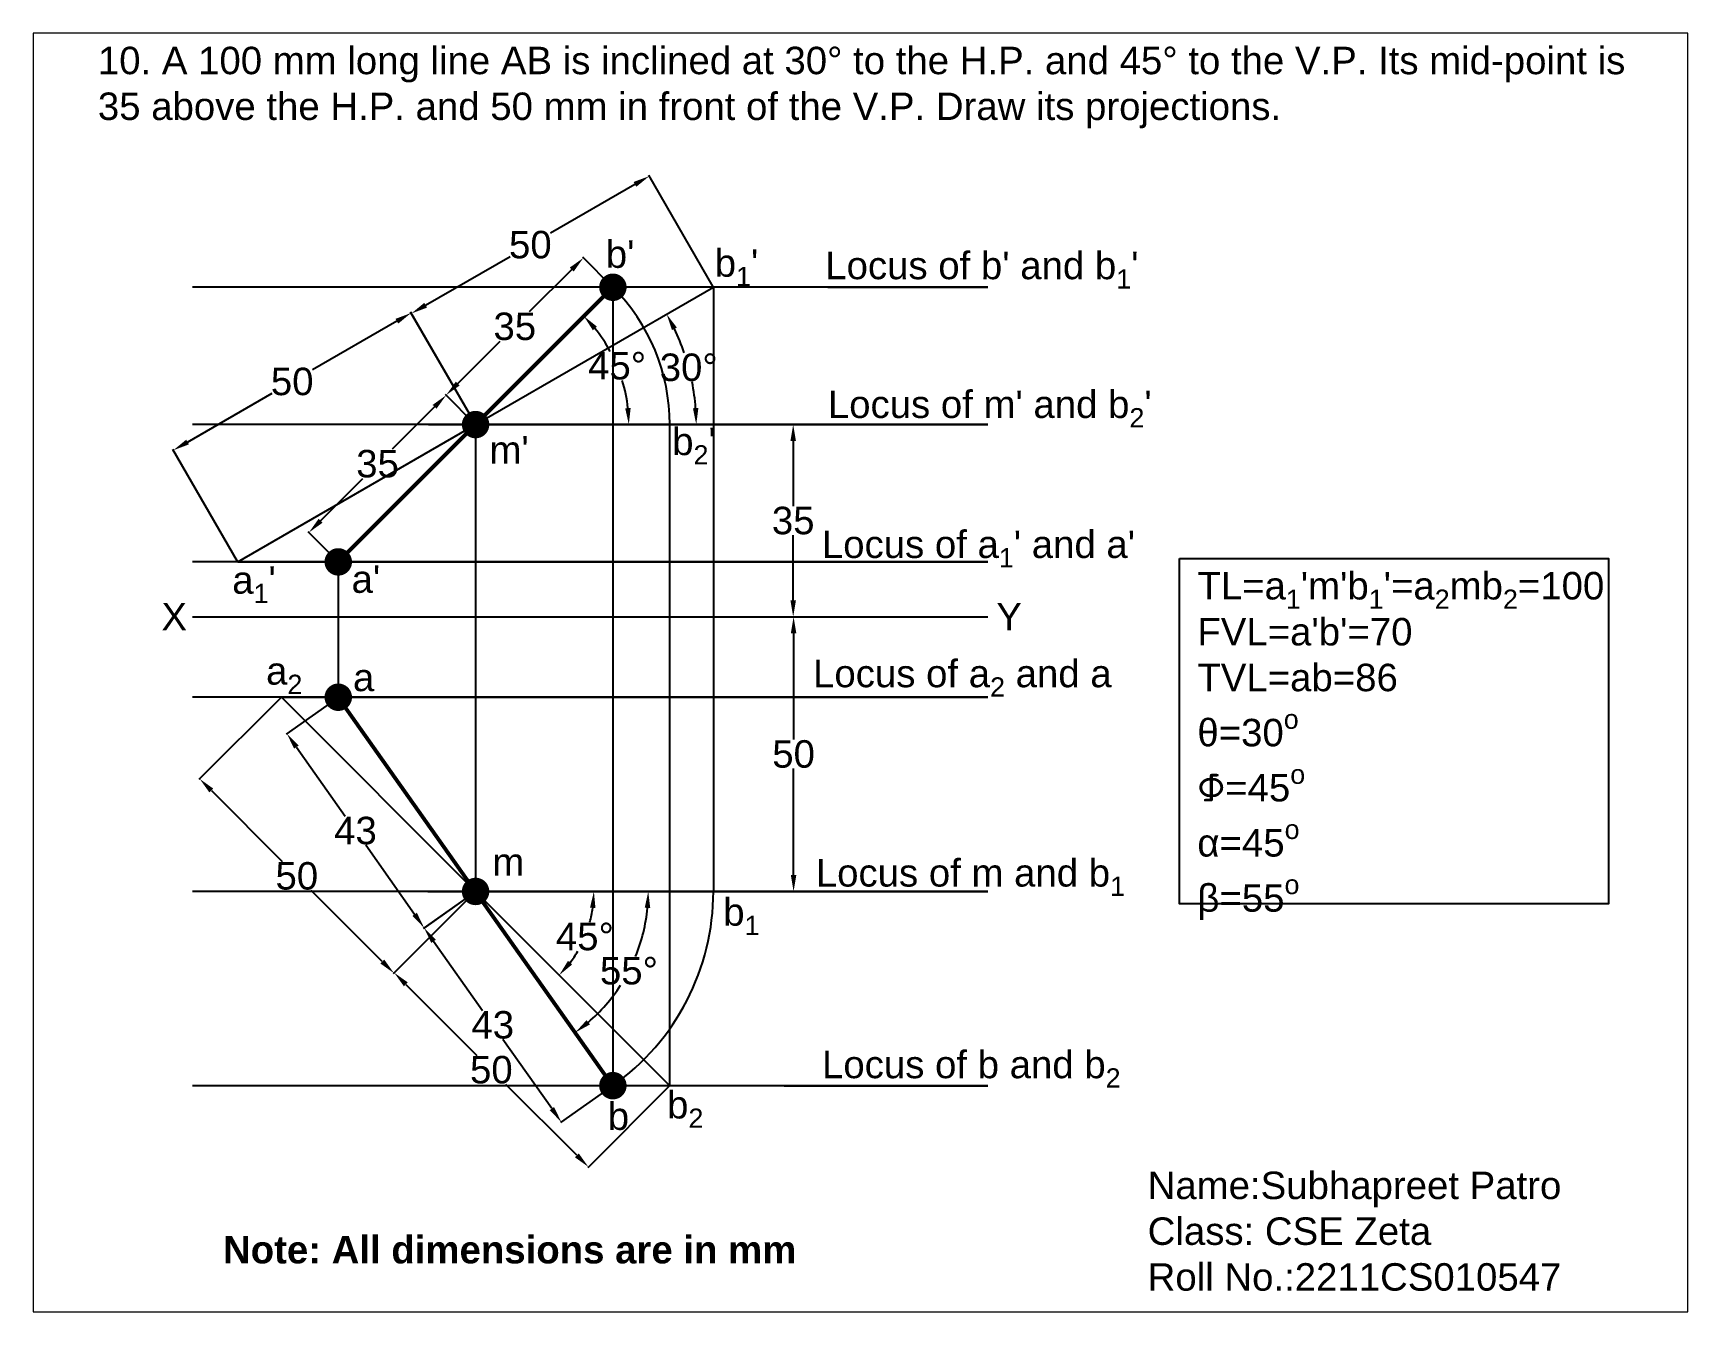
# Paper-space layout 'Layout10' of a CAD drawing. Header units: millimetres. Extents: x 1.1 to 9.9, y 0.85 to 7.65.
# The model-space entities are those that its viewports show. They can reach past a viewport. Long polylines and large blocks are cut down to what shows.
import ezdxf

# ---------------------------------------------------------------- set-up
doc = ezdxf.new("R2010")
doc.units = ezdxf.units.MM
doc.header["$MEASUREMENT"] = 0
doc.styles.get("Standard").update_dxf_attribs({"font": 'arial.ttf'})
doc.dimstyles.get("Standard").update_dxf_attribs({"dimtxt": 5, "dimasz": 3, "dimexe": 0.18, "dimexo": 0.0625, "dimgap": 0.09, "dimtad": 0, "dimtih": 1, "dimtoh": 1, "dimdec": 0, "dimzin": 0, "dimdsep": 46, "dimtxsty": 'Standard', "dimcen": 0.09, "dimadec": 0, "dimazin": 0, "dimtfac": 1, "dimtdec": 0, "dimtofl": 0, "dimtmove": 0, "dimatfit": 3, "dimfxl": 1, "dimtolj": 1, "dimtzin": 0, "dimarcsym": 0})

# ---------------------------------------------------------------- blocks, each defined once
blk = doc.blocks.new('*D81')
at = {"color": 0, "lineweight": -2, "transparency": 16777216}
for start, end in [(18.9432, 25.7215), (4.2785, 11.1284)]:
    blk.add_arc((4127.27, 414.36), 40.18, start, end, dxfattribs=at)
at = {"color": 0, "transparency": 16777216}
for points in [[(4163.03, 431.57), (4163.91, 432.03), (4162.07, 434.45)], [(4167.84, 417.38), (4166.84, 417.34), (4167.45, 414.36)]]:
    blk.add_solid(points, dxfattribs=at)
at = {"layer": 'Defpoints', "color": 0, "transparency": 16777216}
for p in [(4170.57, 439.36), (4166.84, 421.34), (4075.71, 414.36), (4127.27, 414.36), (4220.54, 414.36)]:
    blk.add_point(p, dxfattribs=at)
at = {"color": 0, "transparency": 16777216, "insert": (4166.08, 424.76), "char_height": 5, "attachment_point": 5}
blk.add_mtext('\\A1;30°', dxfattribs=at)
blk = doc.blocks.new('*D82')
at = {"color": 0, "lineweight": -2, "transparency": 16777216}
for start, end in [(28.4925, 38.8362), (6.1638, 16.7576)]:
    blk.add_arc((4127.27, 414.36), 27.9, start, end, dxfattribs=at)
at = {"color": 0, "transparency": 16777216}
for points in [[(4148.63, 431.52), (4149.37, 432.19), (4146.99, 434.09)], [(4155.5, 417.38), (4154.51, 417.33), (4155.17, 414.36)]]:
    blk.add_solid(points, dxfattribs=at)
at = {"layer": 'Defpoints', "color": 0, "transparency": 16777216}
for p in [(4152.27, 439.36), (4154.22, 421.58), (4075.71, 414.36), (4127.27, 414.36), (4220.54, 414.36)]:
    blk.add_point(p, dxfattribs=at)
at = {"color": 0, "transparency": 16777216, "insert": (4153.04, 425.04), "char_height": 5, "attachment_point": 5}
blk.add_mtext('\\A1;45°', dxfattribs=at)
blk = doc.blocks.new('*D83')
at = {"color": 0, "lineweight": -2, "transparency": 16777216}
for start, end in [(344.9008, 352.0155), (322.9845, 329.6769)]:
    blk.add_arc((4127.27, 329.36), 21.55, start, end, dxfattribs=at)
at = {"color": 0, "transparency": 16777216}
for points in [[(4148.1, 326.4), (4149.1, 326.33), (4148.81, 329.36)], [(4144.85, 316.06), (4144.09, 316.72), (4142.5, 314.13)]]:
    blk.add_solid(points, dxfattribs=at)
at = {"layer": 'Defpoints', "color": 0, "transparency": 16777216}
for p in [(4075.71, 329.36), (4127.27, 329.36), (4220.54, 329.36), (4145.93, 318.59), (4162.62, 294)]:
    blk.add_point(p, dxfattribs=at)
at = {"color": 0, "transparency": 16777216, "insert": (4147.17, 321.12), "char_height": 5, "attachment_point": 5}
blk.add_mtext('\\A1;45°', dxfattribs=at)
blk = doc.blocks.new('*D84')
at = {"color": 0, "lineweight": -2, "transparency": 16777216}
for start, end in [(337.915, 354.5318), (310.7326, 327.0832)]:
    blk.add_arc((4127.27, 329.36), 31.45, start, end, dxfattribs=at)
at = {"color": 0, "transparency": 16777216}
for points in [[(4158.07, 326.39), (4159.07, 326.34), (4158.71, 329.36)], [(4148.09, 305.14), (4147.48, 305.93), (4145.42, 303.68)]]:
    blk.add_solid(points, dxfattribs=at)
at = {"layer": 'Defpoints', "color": 0, "transparency": 16777216}
for p in [(4075.71, 329.36), (4127.27, 329.36), (4220.54, 329.36), (4152.55, 310.66), (4152.27, 294)]:
    blk.add_point(p, dxfattribs=at)
at = {"color": 0, "transparency": 16777216, "insert": (4155.19, 314.9), "char_height": 5, "attachment_point": 5}
blk.add_mtext('\\A1;55°', dxfattribs=at)
blk = doc.blocks.new('*D85')
at = {"color": 0, "lineweight": -2, "transparency": 16777216}
for p, q in [((4127.22, 414.4), (4121.79, 419.84)), ((4119.79, 417.59), (4112.06, 409.86)), ((4099.04, 396.83), (4106.77, 404.57)), ((4102.22, 389.4), (4096.79, 394.84))]:
    blk.add_line(p, q, dxfattribs=at)
at = {"color": 0, "transparency": 16777216}
for points in [[(4119.44, 417.94), (4120.15, 417.24), (4121.92, 419.71)], [(4098.68, 397.19), (4099.39, 396.48), (4096.92, 394.71)]]:
    blk.add_solid(points, dxfattribs=at)
at = {"layer": 'Defpoints', "color": 0, "transparency": 16777216}
for p in [(4121.92, 419.71), (4127.27, 414.36), (4102.27, 389.36)]:
    blk.add_point(p, dxfattribs=at)
at = {"color": 0, "transparency": 16777216, "insert": (4109.42, 407.21), "char_height": 5, "attachment_point": 5}
blk.add_mtext('\\A1;35', dxfattribs=at)
blk = doc.blocks.new('*D86')
at = {"color": 0, "lineweight": -2, "transparency": 16777216}
for p, q in [((4152.22, 439.4), (4146.78, 444.85)), ((4144.79, 442.6), (4137.05, 434.86)), ((4124.03, 421.84), (4131.76, 429.57)), ((4127.22, 414.4), (4121.78, 419.85))]:
    blk.add_line(p, q, dxfattribs=at)
at = {"color": 0, "transparency": 16777216}
for points in [[(4144.43, 442.95), (4145.14, 442.24), (4146.91, 444.72)], [(4123.68, 422.19), (4124.38, 421.49), (4121.91, 419.72)]]:
    blk.add_solid(points, dxfattribs=at)
at = {"layer": 'Defpoints', "color": 0, "transparency": 16777216}
for p in [(4146.91, 444.72), (4152.27, 439.36), (4127.27, 414.36)]:
    blk.add_point(p, dxfattribs=at)
at = {"color": 0, "transparency": 16777216, "insert": (4134.41, 432.22), "char_height": 5, "attachment_point": 5}
blk.add_mtext('\\A1;35', dxfattribs=at)
blk = doc.blocks.new('*D87')
at = {"color": 0, "lineweight": -2, "transparency": 16777216}
for p, q in [((4156.29, 458.09), (4140.9, 449.21)), ((4170.54, 439.41), (4158.8, 459.75)), ((4118.18, 436.09), (4133.57, 444.98)), ((4127.24, 414.41), (4115.5, 434.75))]:
    blk.add_line(p, q, dxfattribs=at)
at = {"color": 0, "transparency": 16777216}
for points in [[(4156.04, 458.53), (4156.54, 457.66), (4158.89, 459.59)], [(4117.93, 436.53), (4118.43, 435.66), (4115.59, 434.59)]]:
    blk.add_solid(points, dxfattribs=at)
at = {"layer": 'Defpoints', "color": 0, "transparency": 16777216}
for p in [(4158.89, 459.59), (4170.57, 439.36), (4127.27, 414.36)]:
    blk.add_point(p, dxfattribs=at)
at = {"color": 0, "transparency": 16777216, "insert": (4137.24, 447.09), "char_height": 5, "attachment_point": 5}
blk.add_mtext('\\A1;50', dxfattribs=at)
blk = doc.blocks.new('*D88')
at = {"color": 0, "lineweight": -2, "transparency": 16777216}
for p, q in [((4127.24, 414.41), (4115.44, 434.84)), ((4112.94, 433.18), (4097.55, 424.3)), ((4074.83, 411.18), (4090.22, 420.07)), ((4083.93, 389.41), (4072.14, 409.84))]:
    blk.add_line(p, q, dxfattribs=at)
at = {"color": 0, "transparency": 16777216}
for points in [[(4112.69, 433.61), (4113.19, 432.75), (4115.53, 434.68)], [(4074.58, 411.61), (4075.08, 410.75), (4072.23, 409.68)]]:
    blk.add_solid(points, dxfattribs=at)
at = {"layer": 'Defpoints', "color": 0, "transparency": 16777216}
for p in [(4115.53, 434.68), (4127.27, 414.36), (4083.97, 389.36)]:
    blk.add_point(p, dxfattribs=at)
at = {"color": 0, "transparency": 16777216, "insert": (4093.88, 422.18), "char_height": 5, "attachment_point": 5}
blk.add_mtext('\\A1;50', dxfattribs=at)
blk = doc.blocks.new('*D89')
at = {"color": 0, "lineweight": -2, "transparency": 16777216}
for p, q in [((4118.68, 414.36), (4185.28, 414.36)), ((4185.1, 411.36), (4185.1, 399.5)), ((4185.1, 382.36), (4185.1, 394.22)), ((4118.68, 379.36), (4185.28, 379.36))]:
    blk.add_line(p, q, dxfattribs=at)
at = {"color": 0, "transparency": 16777216}
for points in [[(4184.6, 411.36), (4185.6, 411.36), (4185.1, 414.36)], [(4184.6, 382.36), (4185.6, 382.36), (4185.1, 379.36)]]:
    blk.add_solid(points, dxfattribs=at)
at = {"layer": 'Defpoints', "color": 0, "transparency": 16777216}
for p in [(4118.62, 414.36), (4118.62, 379.36), (4185.1, 379.36)]:
    blk.add_point(p, dxfattribs=at)
at = {"color": 0, "transparency": 16777216, "insert": (4185.1, 396.86), "char_height": 5, "attachment_point": 5}
blk.add_mtext('\\A1;35', dxfattribs=at)
blk = doc.blocks.new('*D90')
at = {"color": 0, "lineweight": -2, "transparency": 16777216}
for p, q in [((4118.6, 379.36), (4185.35, 379.36)), ((4185.17, 376.36), (4185.17, 357)), ((4185.17, 332.36), (4185.17, 351.72)), ((4118.6, 329.36), (4185.35, 329.36))]:
    blk.add_line(p, q, dxfattribs=at)
at = {"color": 0, "transparency": 16777216}
for points in [[(4184.67, 376.36), (4185.67, 376.36), (4185.17, 379.36)], [(4184.67, 332.36), (4185.67, 332.36), (4185.17, 329.36)]]:
    blk.add_solid(points, dxfattribs=at)
at = {"layer": 'Defpoints', "color": 0, "transparency": 16777216}
for p in [(4118.54, 379.36), (4118.54, 329.36), (4185.17, 329.36)]:
    blk.add_point(p, dxfattribs=at)
at = {"color": 0, "transparency": 16777216, "insert": (4185.17, 354.36), "char_height": 5, "attachment_point": 5}
blk.add_mtext('\\A1;50', dxfattribs=at)
blk = doc.blocks.new('*D91')
at = {"color": 0, "lineweight": -2, "transparency": 16777216}
for p, q in [((4102.22, 364.68), (4092.76, 357.99)), ((4094.64, 355.65), (4103.53, 343.06)), ((4116.17, 325.19), (4107.27, 337.77)), ((4127.22, 329.32), (4117.76, 322.64))]:
    blk.add_line(p, q, dxfattribs=at)
at = {"color": 0, "transparency": 16777216}
for points in [[(4095.05, 355.93), (4094.23, 355.36), (4092.9, 358.1)], [(4116.58, 325.48), (4115.76, 324.9), (4117.9, 322.74)]]:
    blk.add_solid(points, dxfattribs=at)
at = {"layer": 'Defpoints', "color": 0, "transparency": 16777216}
for p in [(4102.27, 364.72), (4127.27, 329.36), (4117.9, 322.74)]:
    blk.add_point(p, dxfattribs=at)
at = {"color": 0, "transparency": 16777216, "insert": (4105.4, 340.42), "char_height": 5, "attachment_point": 5}
blk.add_mtext('\\A1;43', dxfattribs=at)
blk = doc.blocks.new('*D92')
at = {"color": 0, "lineweight": -2, "transparency": 16777216}
for p, q in [((4127.22, 329.32), (4117.74, 322.62)), ((4119.62, 320.28), (4128.52, 307.7)), ((4141.16, 289.82), (4132.26, 302.41)), ((4152.22, 293.97), (4142.74, 287.27))]:
    blk.add_line(p, q, dxfattribs=at)
at = {"color": 0, "transparency": 16777216}
for points in [[(4120.03, 320.57), (4119.21, 319.99), (4117.89, 322.73)], [(4141.56, 290.11), (4140.75, 289.53), (4142.89, 287.37)]]:
    blk.add_solid(points, dxfattribs=at)
at = {"layer": 'Defpoints', "color": 0, "transparency": 16777216}
for p in [(4127.27, 329.36), (4152.27, 294), (4142.89, 287.37)]:
    blk.add_point(p, dxfattribs=at)
at = {"color": 0, "transparency": 16777216, "insert": (4130.39, 305.05), "char_height": 5, "attachment_point": 5}
blk.add_mtext('\\A1;43', dxfattribs=at)
blk = doc.blocks.new('*D93')
at = {"color": 0, "lineweight": -2, "transparency": 16777216}
for p, q in [((4091.87, 364.67), (4076.91, 349.72)), ((4079.16, 347.72), (4092.08, 334.81)), ((4110.28, 316.61), (4097.36, 329.53)), ((4127.22, 329.32), (4112.27, 314.36))]:
    blk.add_line(p, q, dxfattribs=at)
at = {"color": 0, "transparency": 16777216}
for points in [[(4079.52, 348.08), (4078.81, 347.37), (4077.04, 349.85)], [(4110.63, 316.97), (4109.92, 316.26), (4112.4, 314.49)]]:
    blk.add_solid(points, dxfattribs=at)
at = {"layer": 'Defpoints', "color": 0, "transparency": 16777216}
for p in [(4091.91, 364.72), (4127.27, 329.36), (4112.4, 314.49)]:
    blk.add_point(p, dxfattribs=at)
at = {"color": 0, "transparency": 16777216, "insert": (4094.72, 332.17), "char_height": 5, "attachment_point": 5}
blk.add_mtext('\\A1;50', dxfattribs=at)
blk = doc.blocks.new('*D94')
at = {"color": 0, "lineweight": -2, "transparency": 16777216}
for p, q in [((4127.22, 329.32), (4112.33, 314.43)), ((4114.58, 312.43), (4127.5, 299.52)), ((4145.7, 281.32), (4132.78, 294.23)), ((4162.58, 293.96), (4147.69, 279.07))]:
    blk.add_line(p, q, dxfattribs=at)
at = {"color": 0, "transparency": 16777216}
for points in [[(4114.94, 312.79), (4114.23, 312.08), (4112.46, 314.55)], [(4146.05, 281.67), (4145.34, 280.97), (4147.82, 279.2)]]:
    blk.add_solid(points, dxfattribs=at)
at = {"layer": 'Defpoints', "color": 0, "transparency": 16777216}
for p in [(4127.27, 329.36), (4162.62, 294), (4147.82, 279.2)]:
    blk.add_point(p, dxfattribs=at)
at = {"color": 0, "transparency": 16777216, "insert": (4130.14, 296.88), "char_height": 5, "attachment_point": 5}
blk.add_mtext('\\A1;50', dxfattribs=at)

msp = doc.modelspace()

# ---------------------------------------------------------------- linework, layer by layer
for p, q in [((4220.54, 439.36), (4075.71, 439.36)), ((4127.27, 414.36), (4170.57, 439.36)), ((4152.27, 439.36), (4152.27, 294)), ((4170.57, 439.36), (4170.57, 329.36)), ((4191.43, 439.36), (4220.54, 439.36)), ((4220.54, 414.36), (4075.71, 414.36)), ((4083.97, 389.36), (4127.27, 414.36)), ((4127.27, 414.36), (4127.27, 329.36)), ((4148.12, 414.36), (4220.54, 414.36)), ((4162.62, 294), (4162.62, 414.36)), ((4220.54, 389.36), (4075.71, 389.36)), ((4083.97, 389.36), (4220.54, 389.36)), ((4102.27, 389.36), (4102.27, 364.72)), ((4075.71, 379.36), (4220.54, 379.36)), ((4220.54, 364.72), (4075.71, 364.72)), ((4091.91, 364.72), (4127.27, 329.36)), ((4091.91, 364.72), (4220.54, 364.72)), ((4220.54, 329.36), (4075.71, 329.36)), ((4127.27, 329.36), (4162.62, 294)), ((4148.12, 329.36), (4220.54, 329.36)), ((4220.54, 294), (4075.71, 294)), ((4183.48, 294), (4220.54, 294))]:
    msp.add_line(p, q)
at = {"lineweight": 53}
for p, q in [((4152.27, 439.36), (4127.27, 414.36)), ((4127.27, 414.36), (4102.27, 389.36)), ((4127.27, 329.36), (4102.27, 364.72)), ((4152.27, 294), (4127.27, 329.36))]:
    msp.add_line(p, q, dxfattribs=at)
at = {"const_width": 2.5}
for points in [[(4151.02, 439.36, 1), (4153.52, 439.36, 1)], [(4126.02, 414.36, 1), (4128.52, 414.36, 1)], [(4101.02, 389.36, 1), (4103.52, 389.36, 1)], [(4101.02, 364.72, 1), (4103.52, 364.72, 1)], [(4126.02, 329.36, 1), (4128.52, 329.36, 1)], [(4151.02, 294, 1), (4153.52, 294, 1)]]:
    msp.add_lwpolyline(points, format="xyb", close=True, dxfattribs=at)
msp.add_lwpolyline([(4255.42, 389.96), (4333.53, 389.96), (4333.53, 327.11), (4255.42, 327.11)], close=True)
for centre, radius, start, end in [((4127.27, 414.36), 35.36, 0, 45), ((4127.27, 329.36), 43.3, 305.2644, 0)]:
    msp.add_arc(centre, radius, start, end)

# ---------------------------------------------------------------- texts
at = {"char_height": 5, "attachment_point": 1}
for s, width, insert in [('10. A 100 mm long line AB is inclined at 30° to the H.P. and 45° to the V.P. Its mid-point is \\P35 above the H.P. and 50 mm in front of the V.P. Draw its projections.', 313.1677, (4058.5, 483.15)), ("\\A1;b'", 11.6781, (4150.98, 447.9)), ("\\A1;b{\\H0.7x;\\S^ 1;}'", 11.6781, (4170.81, 446.28)), ("\\A1;Locus of b' and b{\\H0.7x;\\S^ 1;}'", 59.2825, (4190.94, 445.83)), ("\\A1;Locus of m' and b{\\H0.7x;\\S^ 2;}'", 62.0943, (4191.41, 420.56)), ("\\A1;b{\\H0.7x;\\S^ 2;}'", 11.6781, (4163.07, 413.8)), ("\\A1;m'", 11.6781, (4129.8, 412.26)), ("\\A1;Locus of a{\\H0.7x;\\S^ 1;}' and a'", 63.3313, (4190.32, 395.07)), ("\\A1;a'", 11.6781, (4104.69, 388.73)), ("\\A1;a{\\H0.7x;\\S^ 1;}'", 11.6781, (4082.96, 388.57)), ("\\A1;TL=a{\\H0.7x;\\S^ 1;}'m'b{\\H0.7x;\\S^ 1;}'=a{\\H0.7x;\\S^ 2;}mb{\\H0.7x;\\S^ 2;}=100\\PFVL=a'b'=70\\PTVL=ab=86\\Pθ=30{\\H0.7x;\\So^ ;}\\P{\\fISOCPEUR|b0|i0|c0|p34;Φ\\f@Arial Unicode MS|b0|i0|c0|p34;=45\\H0.7x;\\So^ ;\\H1.42857x;\\Pα=45\\H0.7x;\\So^ ;\\H1.42857x;\\Pβ=55\\H0.7x;\\So^ ;}", 82.8315, (4258.69, 387.52)), ('X', 12.5232, (4070.07, 381.9)), ('Y', 12.5232, (4222.08, 381.9)), ('\\A1;a{\\H0.7x;\\S^ 2;}', 11.6781, (4089.13, 372.02)), ('\\A1;Locus of a{\\H0.7x;\\S^ 2;} and a', 56.677, (4188.72, 371.54)), ('\\A1;a', 11.6781, (4104.94, 370.83)), ('\\A1;m', 11.6781, (4130.32, 337.24)), ('\\A1;Locus of m and b{\\H0.7x;\\S^ 1;}', 56.427, (4189.22, 335.25)), ('\\A1;b{\\H0.7x;\\S^ 1;}', 12.0765, (4172.36, 328.13)), ('\\A1;Locus of b and b{\\H0.7x;\\S^ 2;}', 56.4922, (4190.35, 300.36)), ('\\A1;b{\\H0.7x;\\S^ 2;}', 11.6781, (4162.14, 293.03)), ('\\A1;b', 11.6781, (4151.34, 290.95)), ('Name:Subhapreet Patro\\PClass: CSE Zeta\\PRoll No.:2211CS010547', 93.4346, (4249.64, 278.35)), ('{\\fArial|b1|i0|c0|p34;Note: All dimensions are in mm}', 119.6567, (4081.28, 266.64))]:
    msp.add_mtext_dynamic_manual_height_columns(s, width=width, gutter_width=25, heights=[0], dxfattribs=dict(at, insert=insert))

# ---------------------------------------------------------------- dimensions: what is measured, and where the dimension line sits
for p1, p2, distance, picture, middle in [((4127.27, 414.36), (4170.57, 439.36), 23.36, '*D87', (4137.24, 447.09)), ((4127.27, 414.36), (4152.27, 439.36), 7.58, '*D86', (4134.41, 432.22)), ((4083.97, 389.36), (4127.27, 414.36), 23.46, '*D88', (4093.88, 422.18)), ((4102.27, 389.36), (4127.27, 414.36), 7.57, '*D85', (4109.42, 407.21)), ((4118.62, 414.36), (4118.62, 379.36), 66.48, '*D89', (4185.1, 396.86)), ((4118.54, 379.36), (4118.54, 329.36), 66.64, '*D90', (4185.17, 354.36)), ((4091.91, 364.72), (4127.27, 329.36), -21.03, '*D93', (4094.72, 332.17)), ((4102.27, 364.72), (4127.27, 329.36), -11.47, '*D91', (4105.4, 340.42)), ((4127.27, 329.36), (4162.62, 294), -20.94, '*D94', (4130.14, 296.88)), ((4127.27, 329.36), (4152.27, 294), -11.49, '*D92', (4130.39, 305.05))]:
    dim = msp.add_aligned_dim(p1=p1, p2=p2, distance=distance, dimstyle='Standard')
    dim.commit()
    dim.dimension.update_dxf_attribs({"geometry": picture, "text_midpoint": middle})
for base, line1, line2, picture, middle in [((4166.84, 421.34), ((4220.54, 414.36), (4075.71, 414.36)), ((4127.27, 414.36), (4170.57, 439.36)), '*D81', (4166.08, 424.76)), ((4154.22, 421.58), ((4220.54, 414.36), (4075.71, 414.36)), ((4152.27, 439.36), (4127.27, 414.36)), '*D82', (4153.04, 425.04)), ((4145.93, 318.59), ((4220.54, 329.36), (4075.71, 329.36)), ((4127.27, 329.36), (4162.62, 294)), '*D83', (4147.17, 321.12)), ((4152.55, 310.66), ((4220.54, 329.36), (4075.71, 329.36)), ((4152.27, 294), (4127.27, 329.36)), '*D84', (4155.19, 314.9))]:
    dim = msp.add_angular_dim_2l(base=base, line1=line1, line2=line2, dimstyle='Standard')
    dim.commit()
    dim.dimension.update_dxf_attribs({"geometry": picture, "text_midpoint": middle})

psp = doc.layouts.new('Layout10')

# ---------------------------------------------------------------- viewports
at = {"layer": '0'}
psp.add_viewport(center=(5.5, 4.25), size=(8.8, 6.8), view_center_point=(4197.3538, 369.2236), view_height=232.822326, dxfattribs=at)

doc.saveas('drawing.dxf')
